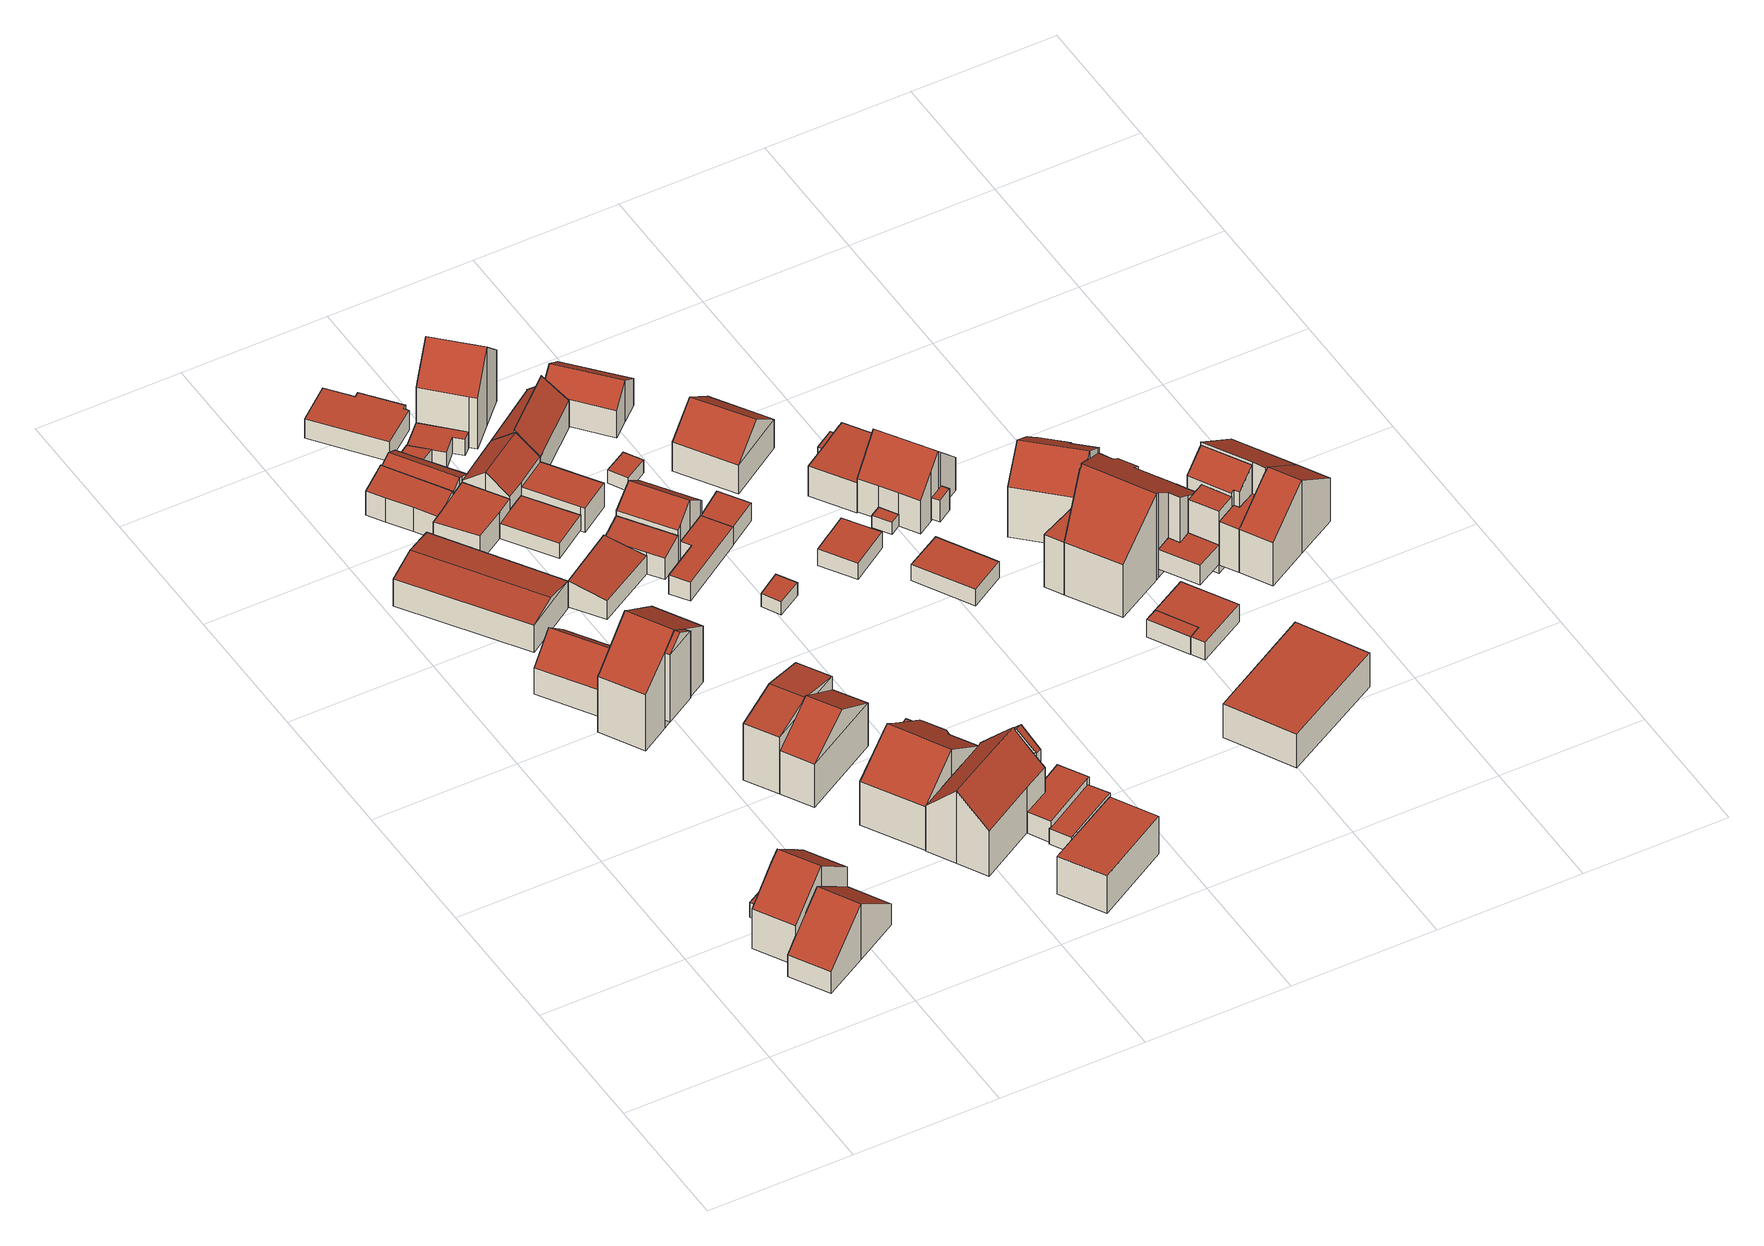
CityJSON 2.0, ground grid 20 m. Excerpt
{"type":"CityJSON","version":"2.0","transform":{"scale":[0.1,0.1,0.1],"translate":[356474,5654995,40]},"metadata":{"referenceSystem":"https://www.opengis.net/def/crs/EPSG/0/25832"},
"CityObjects":{
"building1":{"type":"Building","attributes":{"Geometrietyp2DReferenz":"3000","Gemeindeschluessel":"05315000","function":"31001_1010","roofType":"3100","measuredHeight":11.26,"storeysAboveGround":2},"address":[{"country":"Germany","locality":"Köln","thoroughfareNumber":"3","thoroughfareName":"Ferdinand-Königshofen-Str."}],"geometry":[{"type":"Solid","lod":"2","boundaries":[[[[0,1,2,3]],[[4,5,1,0]],[[6,7,5,4]],[[8,9,7,6]],[[10,11,9,8]],[[12,13,11,10]],[[14,15,13,12]],[[3,2,15,14]],[[6,4,0,3,8]],[[14,12,10,8,3]],[[1,5,7,9,11,13,15,2]]]],"semantics":{"surfaces":[{"type":"WallSurface"},{"type":"RoofSurface"},{"type":"GroundSurface"}],"values":[[0,0,0,0,0,0,0,0,1,1,2]]}}]},
"building2":{"type":"Building","attributes":{"Geometrietyp2DReferenz":"3000","Gemeindeschluessel":"05315000","function":"31001_1010","roofType":"3100","measuredHeight":8.92,"storeysAboveGround":1},"address":[{"country":"Germany","locality":"Köln","thoroughfareNumber":"1","thoroughfareName":"Ferdinand-Königshofen-Str."}],"geometry":[{"type":"Solid","lod":"2","boundaries":[[[[16,17,18,19]],[[20,21,17,16]],[[22,23,21,20]],[[24,25,23,22]],[[26,27,25,24]],[[28,29,27,26]],[[19,18,29,28]],[[16,19,28,26,20]],[[24,22,20,26]],[[17,21,23,25,27,29,18]]]],"semantics":{"surfaces":[{"type":"WallSurface"},{"type":"RoofSurface"},{"type":"GroundSurface"}],"values":[[0,0,0,0,0,0,0,1,1,2]]}}]},
"building3":{"type":"Building","attributes":{"Geometrietyp2DReferenz":"3000","Gemeindeschluessel":"05315000","function":"31001_2463","roofType":"1000","measuredHeight":2.36,"storeysAboveGround":1},"address":[{"country":"Germany","locality":"Köln","thoroughfareNumber":"3","thoroughfareName":"Ferdinand-Königshofen-Str."}],"geometry":[{"type":"Solid","lod":"2","boundaries":[[[[30,31,32,33]],[[34,35,31,30]],[[36,37,35,34]],[[33,32,37,36]],[[34,30,33,36]],[[31,35,37,32]]]],"semantics":{"surfaces":[{"type":"WallSurface"},{"type":"RoofSurface"},{"type":"GroundSurface"}],"values":[[0,0,0,0,1,2]]}}]},
"building4":{"type":"Building","attributes":{"Geometrietyp2DReferenz":"3000","Gemeindeschluessel":"05315000","function":"31001_1010","roofType":"3100","measuredHeight":7.67,"storeysAboveGround":1},"address":[{"country":"Germany","locality":"Köln","thoroughfareNumber":"13","thoroughfareName":"Ferdinand-Königshofen-Str."}],"geometry":[{"type":"Solid","lod":"2","boundaries":[[[[38,39,40,41]],[[42,43,39,38]],[[44,45,43,42]],[[41,40,45,44]],[[38,46,42]],[[44,47,41]],[[41,47,46,38]],[[42,46,47,44]],[[39,43,45,40]]]],"semantics":{"surfaces":[{"type":"WallSurface"},{"type":"RoofSurface"},{"type":"GroundSurface"}],"values":[[0,0,0,0,0,0,1,1,2]]}}]},
"building5":{"type":"Building","attributes":{"Geometrietyp2DReferenz":"3000","Gemeindeschluessel":"05315000","function":"31001_2000","roofType":"3100","measuredHeight":5.16,"storeysAboveGround":1},"address":[{"country":"Germany","locality":"Köln","thoroughfareNumber":"229","thoroughfareName":"Merkenicher Hauptstr."}],"geometry":[{"type":"Solid","lod":"2","boundaries":[[[[48,49,50,51]],[[52,53,49,48]],[[54,55,53,52]],[[51,50,55,54]],[[48,56,52]],[[54,57,51]],[[51,57,56,48]],[[52,56,57,54]],[[49,53,55,50]]]],"semantics":{"surfaces":[{"type":"WallSurface"},{"type":"RoofSurface"},{"type":"GroundSurface"}],"values":[[0,0,0,0,0,0,1,1,2]]}}]},
"building6":{"type":"Building","attributes":{"Gemeindeschluessel":"05315000","Geometrietyp2DReferenz":"3000","function":"31001_1010"},"address":[{"country":"Germany","locality":"Köln","thoroughfareNumber":"15","thoroughfareName":"Ferdinand-Königshofen-Str."}],"children":["building6-1","building6-2"]},
"building6-1":{"type":"BuildingPart","attributes":{"roofType":"3100","measuredHeight":13.77,"storeysAboveGround":2},"parents":["building6"],"geometry":[{"type":"MultiSurface","lod":"2","boundaries":[[[58,59,60,61]],[[62,63,59,58]],[[64,65,63,62]],[[66,67,65,64]],[[68,69,67,66]],[[70,71,69,68]],[[72,73,71,70]],[[74,75,73,72]],[[64,62,58,61,76,66]],[[74,72,70,68,66,76]],[[77,60,59,63,65,67,69,71,73,75]],[[78,77,75,79]],[[74,80,78,79]],[[76,80,74]],[[78,81,60,77]],[[80,61,81,78]],[[76,61,80]]],"semantics":{"surfaces":[{"type":"WallSurface"},{"type":"RoofSurface"},{"type":"GroundSurface"},{"type":"ClosureSurface"}],"values":[0,0,0,0,0,0,0,0,1,1,2,0,3,3,0,3,3]}}]},
"building6-2":{"type":"BuildingPart","attributes":{"roofType":"3100","measuredHeight":12.46,"storeysAboveGround":2},"address":[{"country":"Germany","locality":"Köln","thoroughfareNumber":"15","thoroughfareName":"Ferdinand-Königshofen-Str."}],"parents":["building6"],"geometry":[{"type":"MultiSurface","lod":"2","boundaries":[[[82,83,79,74]],[[84,85,83,82]],[[61,81,85,84]],[[82,86,84]],[[74,76,86,82]],[[84,86,76,61]],[[83,85,81,79]],[[80,74,79,78]],[[61,80,78,81]],[[74,76,61,76]],[[80,76,74]],[[61,76,80]]],"semantics":{"surfaces":[{"type":"WallSurface"},{"type":"RoofSurface"},{"type":"GroundSurface"},{"type":"ClosureSurface"}],"values":[0,0,0,0,1,1,2,3,3,0,3,3]}}]},
"building7":{"type":"Building","attributes":{"Geometrietyp2DReferenz":"3000","Gemeindeschluessel":"05315000","function":"31001_2000","roofType":"2100","measuredHeight":5},"address":[{"country":"Germany","locality":"Köln","thoroughfareNumber":"231","thoroughfareName":"Merkenicher Hauptstr."}],"geometry":[{"type":"Solid","lod":"2","boundaries":[[[[87,88,89,90]],[[91,92,88,87]],[[93,94,92,91]],[[95,96,94,93]],[[97,98,96,95]],[[90,89,98,97]],[[95,93,91,87,90,97]],[[88,92,94,96,98,89]]]],"semantics":{"surfaces":[{"type":"WallSurface"},{"type":"RoofSurface"},{"type":"GroundSurface"}],"values":[[0,0,0,0,0,0,1,2]]}}]},
"building8":{"type":"Building","attributes":{"Geometrietyp2DReferenz":"3000","Gemeindeschluessel":"05315000","function":"31001_1010","roofType":"3100","measuredHeight":10.48,"storeysAboveGround":2},"address":[{"country":"Germany","locality":"Köln","thoroughfareNumber":"19","thoroughfareName":"Ferdinand-Königshofen-Str."}],"geometry":[{"type":"Solid","lod":"2","boundaries":[[[[99,100,101,102]],[[103,104,100,99]],[[105,106,104,103]],[[102,101,106,105]],[[99,107,103]],[[105,108,102]],[[102,108,107,99]],[[103,107,108,105]],[[100,104,106,101]]]],"semantics":{"surfaces":[{"type":"WallSurface"},{"type":"RoofSurface"},{"type":"GroundSurface"}],"values":[[0,0,0,0,0,0,1,1,2]]}}]},
"building9":{"type":"Building","attributes":{"Geometrietyp2DReferenz":"3000","Gemeindeschluessel":"05315000","function":"31001_1010","roofType":"3100","measuredHeight":10.8,"storeysAboveGround":2},"address":[{"country":"Germany","locality":"Köln","thoroughfareNumber":"19a","thoroughfareName":"Ferdinand-Königshofen-Str."}],"geometry":[{"type":"Solid","lod":"2","boundaries":[[[[109,110,100,111]],[[112,113,110,109]],[[114,104,113,112]],[[111,100,104,114]],[[109,115,112]],[[114,116,111]],[[111,116,115,109]],[[112,115,116,114]],[[110,113,104,100]]]],"semantics":{"surfaces":[{"type":"WallSurface"},{"type":"RoofSurface"},{"type":"GroundSurface"}],"values":[[0,0,0,0,0,0,1,1,2]]}}]},
"building10":{"type":"Building","attributes":{"Geometrietyp2DReferenz":"3000","Gemeindeschluessel":"05315000","function":"31001_2000","roofType":"1000","measuredHeight":4.24,"storeysAboveGround":1},"address":[{"country":"Germany","locality":"Köln","thoroughfareNumber":"229","thoroughfareName":"Merkenicher Hauptstr."}],"geometry":[{"type":"Solid","lod":"2","boundaries":[[[[117,118,119,120]],[[121,122,118,117]],[[123,124,122,121]],[[125,126,124,123]],[[127,128,126,125]],[[129,130,128,127]],[[120,119,130,129]],[[127,125,123,121,117,120,129]],[[118,122,124,126,128,130,119]]]],"semantics":{"surfaces":[{"type":"WallSurface"},{"type":"RoofSurface"},{"type":"GroundSurface"}],"values":[[0,0,0,0,0,0,0,1,2]]}}]},
"building11":{"type":"Building","attributes":{"Geometrietyp2DReferenz":"3000","Gemeindeschluessel":"05315000","function":"31001_2000","roofType":"3100","measuredHeight":5.49,"storeysAboveGround":1},"address":[{"country":"Germany","locality":"Köln","thoroughfareNumber":"231","thoroughfareName":"Merkenicher Hauptstr."}],"geometry":[{"type":"Solid","lod":"2","boundaries":[[[[131,132,133,134]],[[135,136,132,131]],[[137,138,136,135]],[[139,140,138,137]],[[141,142,140,139]],[[143,144,142,141]],[[145,146,144,143]],[[134,133,146,145]],[[134,145,143,131]],[[141,139,137,135,131,143]],[[132,136,138,140,142,144,146,133]]]],"semantics":{"surfaces":[{"type":"WallSurface"},{"type":"RoofSurface"},{"type":"GroundSurface"}],"values":[[0,0,0,0,0,0,0,0,1,1,2]]}}]},
"building12":{"type":"Building","attributes":{"Geometrietyp2DReferenz":"3000","Gemeindeschluessel":"05315000","function":"31001_1010","roofType":"3100","measuredHeight":11.29,"storeysAboveGround":2},"address":[{"country":"Germany","locality":"Köln","thoroughfareNumber":"21","thoroughfareName":"Ferdinand-Königshofen-Str."}],"geometry":[{"type":"Solid","lod":"2","boundaries":[[[[147,148,149,150]],[[151,152,148,147]],[[153,154,152,151]],[[155,156,154,153]],[[157,158,156,155]],[[159,160,158,157]],[[161,162,160,159]],[[163,164,162,161]],[[165,166,164,163]],[[167,168,166,165]],[[150,149,168,167]],[[153,151,147,150,167,165,163,161,155]],[[159,157,155,161]],[[148,152,154,156,158,160,162,164,166,168,149]]]],"semantics":{"surfaces":[{"type":"WallSurface"},{"type":"RoofSurface"},{"type":"GroundSurface"}],"values":[[0,0,0,0,0,0,0,0,0,0,0,1,1,2]]}}]},
"building13":{"type":"Building","attributes":{"Geometrietyp2DReferenz":"3000","Gemeindeschluessel":"05315000","function":"31001_2523","roofType":"1000","measuredHeight":3.14,"storeysAboveGround":1},"geometry":[{"type":"Solid","lod":"2","boundaries":[[[[169,170,171,172]],[[173,174,170,169]],[[175,176,174,173]],[[177,178,176,175]],[[179,180,178,177]],[[181,182,180,179]],[[183,184,182,181]],[[172,171,184,183]],[[181,179,177,175,173,169,172,183]],[[170,174,176,178,180,182,184,171]]]],"semantics":{"surfaces":[{"type":"WallSurface"},{"type":"RoofSurface"},{"type":"GroundSurface"}],"values":[[0,0,0,0,0,0,0,0,1,2]]}}]},
"building14":{"type":"Building","attributes":{"Geometrietyp2DReferenz":"3000","Gemeindeschluessel":"05315000","function":"31001_2000","roofType":"1000","measuredHeight":2.01},"address":[{"country":"Germany","locality":"Köln","thoroughfareNumber":"231","thoroughfareName":"Merkenicher Hauptstr."}],"geometry":[{"type":"Solid","lod":"2","boundaries":[[[[185,186,187,188]],[[189,190,186,185]],[[191,192,190,189]],[[188,187,192,191]],[[189,185,188,191]],[[186,190,192,187]]]],"semantics":{"surfaces":[{"type":"WallSurface"},{"type":"RoofSurface"},{"type":"GroundSurface"}],"values":[[0,0,0,0,1,2]]}}]},
"building15":{"type":"Building","attributes":{"Gemeindeschluessel":"05315000","Geometrietyp2DReferenz":"3000","function":"31001_1010"},"address":[{"country":"Germany","locality":"Köln","thoroughfareNumber":"23","thoroughfareName":"Ferdinand-Königshofen-Str."}],"children":["building15-1","building15-2"]},
"building15-1":{"type":"BuildingPart","attributes":{"roofType":"3100","measuredHeight":11.66,"storeysAboveGround":2},"parents":["building15"],"geometry":[{"type":"MultiSurface","lod":"2","boundaries":[[[193,194,195,196]],[[197,198,194,193]],[[199,200,198,197]],[[201,202,200,199]],[[203,204,202,201]],[[205,206,207,208]],[[209,210,206,205]],[[196,195,210,209]],[[196,209,205,208,211,193]],[[203,201,199,197,193,211]],[[194,198,200,202,204,212,207,206,210,195]],[[213,212,204,214]],[[203,211,215,216]],[[216,217,213,214]],[[215,217,216]],[[213,218,207,212]],[[211,219,215]],[[217,220,208,218,213]],[[215,219,220,217]]],"semantics":{"surfaces":[{"type":"WallSurface"},{"type":"RoofSurface"},{"type":"GroundSurface"},{"type":"ClosureSurface"}],"values":[0,0,0,0,0,0,0,0,1,1,2,0,0,3,3,0,0,3,3]}}]},
"building15-2":{"type":"BuildingPart","attributes":{"roofType":"3100","measuredHeight":11.36,"storeysAboveGround":2},"address":[{"country":"Germany","locality":"Köln","thoroughfareNumber":"23","thoroughfareName":"Ferdinand-Königshofen-Str."}],"parents":["building15"],"geometry":[{"type":"MultiSurface","lod":"2","boundaries":[[[221,218,222,223]],[[224,225,214,216]],[[223,222,225,224]],[[224,226,223]],[[223,226,227,221]],[[216,227,226,224]],[[218,214,225,222]],[[221,220,208]],[[217,216,214,213]],[[208,220,217,213,218]],[[219,220,221,227]],[[217,215,216]],[[217,220,219,215]]],"semantics":{"surfaces":[{"type":"WallSurface"},{"type":"RoofSurface"},{"type":"GroundSurface"},{"type":"ClosureSurface"}],"values":[0,0,0,0,1,1,2,0,3,3,0,3,3]}}]},
"building16":{"type":"Building","attributes":{"Geometrietyp2DReferenz":"3000","Gemeindeschluessel":"05315000","function":"31001_1010","roofType":"2100","measuredHeight":4.07,"storeysAboveGround":1},"address":[{"country":"Germany","locality":"Köln","thoroughfareNumber":"227","thoroughfareName":"Merkenicher Hauptstr."}],"geometry":[{"type":"Solid","lod":"2","boundaries":[[[[228,229,230,231]],[[232,233,229,228]],[[48,234,233,232]],[[231,230,234,48]],[[232,228,231,48]],[[229,233,234,230]]]],"semantics":{"surfaces":[{"type":"WallSurface"},{"type":"RoofSurface"},{"type":"GroundSurface"}],"values":[[0,0,0,0,1,2]]}}]},
"building17":{"type":"Building","attributes":{"Geometrietyp2DReferenz":"3000","Gemeindeschluessel":"05315000","function":"31001_2463","roofType":"1000","measuredHeight":2.45,"storeysAboveGround":1},"address":[{"country":"Germany","locality":"Köln","thoroughfareNumber":"229","thoroughfareName":"Merkenicher Hauptstr."}],"geometry":[{"type":"Solid","lod":"2","boundaries":[[[[235,236,124,237]],[[238,239,236,235]],[[240,241,239,238]],[[242,126,241,240]],[[237,124,126,242]],[[240,238,235,237,242]],[[236,239,241,126,124]]]],"semantics":{"surfaces":[{"type":"WallSurface"},{"type":"RoofSurface"},{"type":"GroundSurface"}],"values":[[0,0,0,0,0,1,2]]}}]},
"building18":{"type":"Building","attributes":{"Geometrietyp2DReferenz":"3000","Gemeindeschluessel":"05315000","function":"31001_2463","roofType":"1000","measuredHeight":2.71,"storeysAboveGround":1},"address":[{"country":"Germany","locality":"Köln","thoroughfareNumber":"21","thoroughfareName":"Ferdinand-Königshofen-Str."}],"geometry":[{"type":"Solid","lod":"2","boundaries":[[[[243,244,245,246]],[[247,248,244,243]],[[249,250,248,247]],[[251,252,250,249]],[[253,254,252,251]],[[246,245,254,253]],[[251,249,247,243,246,253]],[[244,248,250,252,254,245]]]],"semantics":{"surfaces":[{"type":"WallSurface"},{"type":"RoofSurface"},{"type":"GroundSurface"}],"values":[[0,0,0,0,0,0,1,2]]}}]},
"building19":{"type":"Building","attributes":{"Geometrietyp2DReferenz":"3000","Gemeindeschluessel":"05315000","function":"31001_1010","roofType":"3100","measuredHeight":7.11,"storeysAboveGround":1},"address":[{"country":"Germany","locality":"Köln","thoroughfareNumber":"229","thoroughfareName":"Merkenicher Hauptstr."}],"geometry":[{"type":"Solid","lod":"2","boundaries":[[[[255,256,257,258]],[[259,260,256,255]],[[261,142,260,259]],[[262,140,142,261]],[[263,264,140,262]],[[265,266,264,263]],[[267,268,266,265]],[[269,270,268,267]],[[258,257,270,269]],[[265,263,262,261,259,267]],[[255,258,269,267,259]],[[256,260,142,140,264,266,268,270,257]]]],"semantics":{"surfaces":[{"type":"WallSurface"},{"type":"RoofSurface"},{"type":"GroundSurface"}],"values":[[0,0,0,0,0,0,0,0,0,1,1,2]]}}]},
"building20":{"type":"Building","attributes":{"Geometrietyp2DReferenz":"3000","Gemeindeschluessel":"05315000","function":"31001_1010","roofType":"1000","measuredHeight":2.62,"storeysAboveGround":1},"address":[{"country":"Germany","locality":"Köln","thoroughfareNumber":"231","thoroughfareName":"Merkenicher Hauptstr."}],"geometry":[{"type":"Solid","lod":"2","boundaries":[[[[271,272,273,274]],[[275,276,272,271]],[[277,278,276,275]],[[279,280,278,277]],[[281,282,280,279]],[[283,284,282,281]],[[274,273,284,283]],[[281,279,277,275,271,274,283]],[[272,276,278,280,282,284,273]]]],"semantics":{"surfaces":[{"type":"WallSurface"},{"type":"RoofSurface"},{"type":"GroundSurface"}],"values":[[0,0,0,0,0,0,0,1,2]]}}]},
"building21":{"type":"Building","attributes":{"Geometrietyp2DReferenz":"3000","Gemeindeschluessel":"05315000","function":"31001_1010","roofType":"9999","measuredHeight":6,"storeysAboveGround":2},"address":[{"country":"Germany","locality":"Köln","thoroughfareNumber":"25","thoroughfareName":"Ferdinand-Königshofen-Str."}],"geometry":[{"type":"Solid","lod":"2","boundaries":[[[[285,286,287,288]],[[286,289,290,287]],[[285,291,289,286]],[[288,292,291,285]],[[287,290,292,288]],[[289,291,292,290]]]],"semantics":{"surfaces":[{"type":"RoofSurface"},{"type":"WallSurface"},{"type":"GroundSurface"}],"values":[[0,1,1,1,1,2]]}}]},
"building22":{"type":"Building","attributes":{"Geometrietyp2DReferenz":"3000","Gemeindeschluessel":"05315000","function":"31001_1010","roofType":"2100","measuredHeight":4.42,"storeysAboveGround":1},"address":[{"country":"Germany","locality":"Köln","thoroughfareNumber":"227","thoroughfareName":"Merkenicher Hauptstr."}],"geometry":[{"type":"Solid","lod":"2","boundaries":[[[[293,294,230,295]],[[296,297,294,293]],[[298,299,297,296]],[[300,229,299,298]],[[295,230,229,300]],[[298,296,293,295,300]],[[294,297,299,229,230]]]],"semantics":{"surfaces":[{"type":"WallSurface"},{"type":"RoofSurface"},{"type":"GroundSurface"}],"values":[[0,0,0,0,0,1,2]]}}]},
"building23":{"type":"Building","attributes":{"Geometrietyp2DReferenz":"3000","Gemeindeschluessel":"05315000","function":"31001_2463","roofType":"1000","measuredHeight":3.72,"storeysAboveGround":1},"address":[{"country":"Germany","locality":"Köln","thoroughfareNumber":"229","thoroughfareName":"Merkenicher Hauptstr."}],"geometry":[{"type":"Solid","lod":"2","boundaries":[[[[301,302,270,303]],[[304,305,302,301]],[[306,307,305,304]],[[308,257,307,306]],[[303,270,257,308]],[[306,304,301,303,308]],[[302,305,307,257,270]]]],"semantics":{"surfaces":[{"type":"WallSurface"},{"type":"RoofSurface"},{"type":"GroundSurface"}],"values":[[0,0,0,0,0,1,2]]}}]},
"building24":{"type":"Building","attributes":{"Geometrietyp2DReferenz":"3000","Gemeindeschluessel":"05315000","function":"31001_2463","roofType":"1000","measuredHeight":3.36,"storeysAboveGround":1},"address":[{"country":"Germany","locality":"Köln","thoroughfareNumber":"23","thoroughfareName":"Ferdinand-Königshofen-Str."}],"geometry":[{"type":"Solid","lod":"2","boundaries":[[[[309,310,311,312]],[[313,314,310,309]],[[315,316,314,313]],[[317,318,316,315]],[[319,320,318,317]],[[321,322,320,319]],[[323,324,322,321]],[[312,311,324,323]],[[321,319,317,315,313,309,312,323]],[[310,314,316,318,320,322,324,311]]]],"semantics":{"surfaces":[{"type":"WallSurface"},{"type":"RoofSurface"},{"type":"GroundSurface"}],"values":[[0,0,0,0,0,0,0,0,1,2]]}}]},
"building25":{"type":"Building","attributes":{"Geometrietyp2DReferenz":"3000","Gemeindeschluessel":"05315000","function":"31001_2463","roofType":"9999","measuredHeight":2.5,"storeysAboveGround":1},"address":[{"country":"Germany","locality":"Köln","thoroughfareNumber":"25","thoroughfareName":"Ferdinand-Königshofen-Str."}],"geometry":[{"type":"Solid","lod":"2","boundaries":[[[[325,326,327,328,329]],[[327,320,322,328]],[[326,330,320,327]],[[325,331,330,326]],[[329,332,331,325]],[[328,322,332,329]],[[320,330,331,332,322]]]],"semantics":{"surfaces":[{"type":"RoofSurface"},{"type":"WallSurface"},{"type":"GroundSurface"}],"values":[[0,1,1,1,1,1,2]]}}]},
"building26":{"type":"Building","attributes":{"Geometrietyp2DReferenz":"3000","Gemeindeschluessel":"05315000","function":"31001_1010","roofType":"3100","measuredHeight":12.45,"storeysAboveGround":2},"address":[{"country":"Germany","locality":"Köln","thoroughfareNumber":"231","thoroughfareName":"Merkenicher Hauptstr."}],"geometry":[{"type":"Solid","lod":"2","boundaries":[[[[333,334,335,336]],[[337,338,334,333]],[[339,340,338,337]],[[341,342,340,339]],[[343,344,342,341]],[[345,346,344,343]],[[347,348,346,345]],[[336,335,348,347]],[[337,333,336,347,345,339]],[[343,341,339,345]],[[334,338,340,342,344,346,348,335]]]],"semantics":{"surfaces":[{"type":"WallSurface"},{"type":"RoofSurface"},{"type":"GroundSurface"}],"values":[[0,0,0,0,0,0,0,0,1,1,2]]}}]},
"building27":{"type":"Building","attributes":{"Geometrietyp2DReferenz":"3000","Gemeindeschluessel":"05315000","function":"31001_1010","roofType":"1000","measuredHeight":3,"storeysAboveGround":1},"address":[{"country":"Germany","locality":"Köln","thoroughfareNumber":"227","thoroughfareName":"Merkenicher Hauptstr."}],"geometry":[{"type":"Solid","lod":"2","boundaries":[[[[349,350,351,352]],[[353,354,350,349]],[[355,356,354,353]],[[357,358,356,355]],[[359,360,358,357]],[[352,351,360,359]],[[357,355,353,349,352,359]],[[350,354,356,358,360,351]]]],"semantics":{"surfaces":[{"type":"WallSurface"},{"type":"RoofSurface"},{"type":"GroundSurface"}],"values":[[0,0,0,0,0,0,1,2]]}}]},
"building28":{"type":"Building","attributes":{"Geometrietyp2DReferenz":"3000","Gemeindeschluessel":"05315000","function":"31001_1010","roofType":"3100","measuredHeight":7.59,"storeysAboveGround":2},"address":[{"country":"Germany","locality":"Köln","thoroughfareNumber":"227","thoroughfareName":"Merkenicher Hauptstr."}],"geometry":[{"type":"Solid","lod":"2","boundaries":[[[[361,350,362,363]],[[364,297,350,361]],[[365,294,297,364]],[[366,367,294,365]],[[368,369,367,366]],[[370,371,369,368]],[[372,354,371,370]],[[363,362,354,372]],[[365,364,361,363,366]],[[372,370,368,366,363]],[[350,297,294,367,369,371,354,362]]]],"semantics":{"surfaces":[{"type":"WallSurface"},{"type":"RoofSurface"},{"type":"GroundSurface"}],"values":[[0,0,0,0,0,0,0,0,1,1,2]]}}]},
"building29":{"type":"Building","attributes":{"Geometrietyp2DReferenz":"3000","Gemeindeschluessel":"05315000","function":"31001_1010","roofType":"2100","measuredHeight":6.91},"address":[{"country":"Germany","locality":"Köln","thoroughfareNumber":"229","thoroughfareName":"Merkenicher Hauptstr."}],"geometry":[{"type":"Solid","lod":"2","boundaries":[[[[263,373,374,375]],[[376,377,373,263]],[[378,379,377,376]],[[380,381,379,378]],[[375,374,381,380]],[[378,376,263,375,380]],[[373,377,379,381,374]]]],"semantics":{"surfaces":[{"type":"WallSurface"},{"type":"RoofSurface"},{"type":"GroundSurface"}],"values":[[0,0,0,0,0,1,2]]}}]},
"building30":{"type":"Building","attributes":{"Geometrietyp2DReferenz":"3000","Gemeindeschluessel":"05315000","function":"31001_1010","roofType":"2100","measuredHeight":7.23,"storeysAboveGround":1},"address":[{"country":"Germany","locality":"Köln","thoroughfareNumber":"229","thoroughfareName":"Merkenicher Hauptstr."}],"geometry":[{"type":"Solid","lod":"2","boundaries":[[[[382,374,383,384]],[[385,381,374,382]],[[386,387,381,385]],[[384,383,387,386]],[[385,382,384,386]],[[374,381,387,383]]]],"semantics":{"surfaces":[{"type":"WallSurface"},{"type":"RoofSurface"},{"type":"GroundSurface"}],"values":[[0,0,0,0,1,2]]}}]},
"building31":{"type":"Building","attributes":{"Geometrietyp2DReferenz":"3000","Gemeindeschluessel":"05315000","function":"31001_2723","roofType":"1000","measuredHeight":2.1,"storeysAboveGround":1},"address":[{"country":"Germany","locality":"Köln","thoroughfareNumber":"225","thoroughfareName":"Merkenicher Hauptstr."}],"geometry":[{"type":"Solid","lod":"2","boundaries":[[[[388,389,390,391]],[[392,393,389,388]],[[394,395,393,392]],[[391,390,395,394]],[[392,388,391,394]],[[389,393,395,390]]]],"semantics":{"surfaces":[{"type":"WallSurface"},{"type":"RoofSurface"},{"type":"GroundSurface"}],"values":[[0,0,0,0,1,2]]}}]},
"building32":{"type":"Building","attributes":{"Geometrietyp2DReferenz":"3000","Gemeindeschluessel":"05315000","function":"31001_2000","roofType":"1000","measuredHeight":2.11,"storeysAboveGround":1},"address":[{"country":"Germany","locality":"Köln","thoroughfareNumber":"229","thoroughfareName":"Merkenicher Hauptstr."}],"geometry":[{"type":"Solid","lod":"2","boundaries":[[[[396,397,398,399]],[[400,401,397,396]],[[402,403,401,400]],[[399,398,403,402]],[[400,396,399,402]],[[397,401,403,398]]]],"semantics":{"surfaces":[{"type":"WallSurface"},{"type":"RoofSurface"},{"type":"GroundSurface"}],"values":[[0,0,0,0,1,2]]}}]},
"building33":{"type":"Building","attributes":{"Geometrietyp2DReferenz":"3000","Gemeindeschluessel":"05315000","function":"51009_1611","roofType":"1000","measuredHeight":2.85},"geometry":[{"type":"Solid","lod":"2","boundaries":[[[[404,405,406,407]],[[408,409,405,404]],[[355,410,409,408]],[[353,411,410,355]],[[407,406,411,353]],[[355,408,404,407,353]],[[405,409,410,411,406]]]],"semantics":{"surfaces":[{"type":"WallSurface"},{"type":"RoofSurface"},{"type":"GroundSurface"}],"values":[[0,0,0,0,0,1,2]]}}]},
"building34":{"type":"Building","attributes":{"Geometrietyp2DReferenz":"3000","Gemeindeschluessel":"05315000","function":"31001_1010","roofType":"3100","measuredHeight":6.65,"storeysAboveGround":1},"address":[{"country":"Germany","locality":"Köln","thoroughfareNumber":"229","thoroughfareName":"Merkenicher Hauptstr."}],"geometry":[{"type":"Solid","lod":"2","boundaries":[[[[412,413,414,415]],[[416,417,413,412]],[[418,419,417,416]],[[420,421,419,418]],[[422,423,421,420]],[[424,425,423,422]],[[415,414,425,424]],[[412,415,424,422,416]],[[420,418,416,422]],[[413,417,419,421,423,425,414]]]],"semantics":{"surfaces":[{"type":"WallSurface"},{"type":"RoofSurface"},{"type":"GroundSurface"}],"values":[[0,0,0,0,0,0,0,1,1,2]]}}]},
"building35":{"type":"Building","attributes":{"Geometrietyp2DReferenz":"3000","Gemeindeschluessel":"05315000","function":"31001_2463","roofType":"1000","measuredHeight":2.61,"storeysAboveGround":1},"address":[{"country":"Germany","locality":"Köln","thoroughfareNumber":"223","thoroughfareName":"Merkenicher Hauptstr."}],"geometry":[{"type":"Solid","lod":"2","boundaries":[[[[426,427,428,429]],[[430,431,427,426]],[[432,433,431,430]],[[429,428,433,432]],[[430,426,429,432]],[[427,431,433,428]]]],"semantics":{"surfaces":[{"type":"WallSurface"},{"type":"RoofSurface"},{"type":"GroundSurface"}],"values":[[0,0,0,0,1,2]]}}]},
"building36":{"type":"Building","attributes":{"Geometrietyp2DReferenz":"3000","Gemeindeschluessel":"05315000","function":"31001_1010","roofType":"3100","measuredHeight":8.18,"storeysAboveGround":1},"address":[{"country":"Germany","locality":"Köln","thoroughfareNumber":"227a","thoroughfareName":"Merkenicher Hauptstr."}],"geometry":[{"type":"Solid","lod":"2","boundaries":[[[[434,435,436,437]],[[438,439,435,434]],[[440,441,439,438]],[[437,436,441,440]],[[434,442,438]],[[440,443,437]],[[437,443,442,434]],[[438,442,443,440]],[[435,439,441,436]]]],"semantics":{"surfaces":[{"type":"WallSurface"},{"type":"RoofSurface"},{"type":"GroundSurface"}],"values":[[0,0,0,0,0,0,1,1,2]]}}]},
"building37":{"type":"Building","attributes":{"Geometrietyp2DReferenz":"3000","Gemeindeschluessel":"05315000","function":"31001_2463","roofType":"1000","measuredHeight":2.6,"storeysAboveGround":1},"address":[{"country":"Germany","locality":"Köln","thoroughfareNumber":"221","thoroughfareName":"Merkenicher Hauptstr."}],"geometry":[{"type":"Solid","lod":"2","boundaries":[[[[444,445,446,447]],[[448,449,445,444]],[[450,451,449,448]],[[447,446,451,450]],[[448,444,447,450]],[[445,449,451,446]]]],"semantics":{"surfaces":[{"type":"WallSurface"},{"type":"RoofSurface"},{"type":"GroundSurface"}],"values":[[0,0,0,0,1,2]]}}]},
"building38":{"type":"Building","attributes":{"Geometrietyp2DReferenz":"3000","Gemeindeschluessel":"05315000","function":"51009_1610","roofType":"1000","measuredHeight":1.94},"geometry":[{"type":"Solid","lod":"2","boundaries":[[[[452,453,454,455]],[[456,457,453,452]],[[458,459,457,456]],[[455,454,459,458]],[[456,452,455,458]],[[453,457,459,454]]]],"semantics":{"surfaces":[{"type":"WallSurface"},{"type":"RoofSurface"},{"type":"GroundSurface"}],"values":[[0,0,0,0,1,2]]}}]},
"building39":{"type":"Building","attributes":{"Geometrietyp2DReferenz":"3000","Gemeindeschluessel":"05315000","function":"31001_1010","roofType":"1000","measuredHeight":4.84,"storeysAboveGround":2},"address":[{"country":"Germany","locality":"Köln","thoroughfareNumber":"225","thoroughfareName":"Merkenicher Hauptstr."}],"geometry":[{"type":"Solid","lod":"2","boundaries":[[[[460,461,462,463]],[[464,465,461,460]],[[466,467,465,464]],[[468,469,467,466]],[[470,471,469,468]],[[463,462,471,470]],[[468,466,464,460,463,470]],[[461,465,467,469,471,462]]]],"semantics":{"surfaces":[{"type":"WallSurface"},{"type":"RoofSurface"},{"type":"GroundSurface"}],"values":[[0,0,0,0,0,0,1,2]]}}]},
"building40":{"type":"Building","attributes":{"Geometrietyp2DReferenz":"3000","Gemeindeschluessel":"05315000","function":"51009_1610","roofType":"1000","measuredHeight":4},"geometry":[{"type":"Solid","lod":"2","boundaries":[[[[472,473,474,475]],[[476,477,473,472]],[[478,479,477,476]],[[475,474,479,478]],[[476,472,475,478]],[[473,477,479,474]]]],"semantics":{"surfaces":[{"type":"WallSurface"},{"type":"RoofSurface"},{"type":"GroundSurface"}],"values":[[0,0,0,0,1,2]]}}]},
"building41":{"type":"Building","attributes":{"Geometrietyp2DReferenz":"3000","Gemeindeschluessel":"05315000","function":"31001_1010","roofType":"3100","measuredHeight":9.71,"storeysAboveGround":1},"address":[{"country":"Germany","locality":"Köln","thoroughfareNumber":"223","thoroughfareName":"Merkenicher Hauptstr."}],"geometry":[{"type":"Solid","lod":"2","boundaries":[[[[480,481,482,483]],[[484,485,481,480]],[[486,453,485,484]],[[487,454,453,486]],[[488,489,454,487]],[[490,491,489,488]],[[492,493,491,490]],[[494,495,493,492]],[[496,497,495,494]],[[498,499,497,496]],[[483,482,499,498]],[[490,488,487,486,484,480,483,492]],[[498,496,494,492,483]],[[481,485,453,454,489,491,493,495,497,499,482]]]],"semantics":{"surfaces":[{"type":"WallSurface"},{"type":"RoofSurface"},{"type":"GroundSurface"}],"values":[[0,0,0,0,0,0,0,0,0,0,0,1,1,2]]}}]},
"building42":{"type":"Building","attributes":{"Geometrietyp2DReferenz":"3000","Gemeindeschluessel":"05315000","function":"51009_1610","roofType":"1000","measuredHeight":3.35},"geometry":[{"type":"Solid","lod":"2","boundaries":[[[[500,501,502,503]],[[504,505,501,500]],[[506,507,505,504]],[[503,502,507,506]],[[504,500,503,506]],[[501,505,507,502]]]],"semantics":{"surfaces":[{"type":"WallSurface"},{"type":"RoofSurface"},{"type":"GroundSurface"}],"values":[[0,0,0,0,1,2]]}}]},
"building43":{"type":"Building","attributes":{"Geometrietyp2DReferenz":"3000","Gemeindeschluessel":"05315000","function":"31001_2000","roofType":"1000","measuredHeight":2.77,"storeysAboveGround":1},"address":[{"country":"Germany","locality":"Köln","thoroughfareNumber":"217","thoroughfareName":"Merkenicher Hauptstr."}],"geometry":[{"type":"Solid","lod":"2","boundaries":[[[[508,509,510,511]],[[512,513,509,508]],[[514,515,513,512]],[[511,510,515,514]],[[512,508,511,514]],[[509,513,515,510]]]],"semantics":{"surfaces":[{"type":"WallSurface"},{"type":"RoofSurface"},{"type":"GroundSurface"}],"values":[[0,0,0,0,1,2]]}}]},
"building44":{"type":"Building","attributes":{"Geometrietyp2DReferenz":"3000","Gemeindeschluessel":"05315000","function":"31001_1110","roofType":"1000","measuredHeight":5.32,"storeysAboveGround":1},"address":[{"country":"Germany","locality":"Köln","thoroughfareNumber":"211","thoroughfareName":"Merkenicher Hauptstr."}],"geometry":[{"type":"Solid","lod":"2","boundaries":[[[[516,517,518,519]],[[520,521,517,516]],[[522,523,521,520]],[[519,518,523,522]],[[520,516,519,522]],[[517,521,523,518]]]],"semantics":{"surfaces":[{"type":"WallSurface"},{"type":"RoofSurface"},{"type":"GroundSurface"}],"values":[[0,0,0,0,1,2]]}}]},
"building45":{"type":"Building","attributes":{"Geometrietyp2DReferenz":"3000","Gemeindeschluessel":"05315000","function":"51009_1611","roofType":"1000","measuredHeight":2.78},"geometry":[{"type":"Solid","lod":"2","boundaries":[[[[524,525,526,527]],[[528,529,525,524]],[[514,515,529,528]],[[527,526,515,514]],[[528,524,527,514]],[[525,529,515,526]]]],"semantics":{"surfaces":[{"type":"WallSurface"},{"type":"RoofSurface"},{"type":"GroundSurface"}],"values":[[0,0,0,0,1,2]]}}]},
"building46":{"type":"Building","attributes":{"Geometrietyp2DReferenz":"3000","Gemeindeschluessel":"05315000","function":"31001_1010","roofType":"3100","measuredHeight":11.48,"storeysAboveGround":2},"address":[{"country":"Germany","locality":"Köln","thoroughfareNumber":"221","thoroughfareName":"Merkenicher Hauptstr."}],"geometry":[{"type":"Solid","lod":"2","boundaries":[[[[530,531,532,533]],[[534,535,531,530]],[[536,537,535,534]],[[538,539,537,536]],[[540,541,539,538]],[[542,543,541,540]],[[544,545,543,542]],[[546,547,545,544]],[[548,549,547,546]],[[550,551,549,548]],[[552,553,551,550]],[[533,532,553,552]],[[552,550,548,546,544,542,540,538,533]],[[536,534,530,533,538]],[[531,535,537,539,541,543,545,547,549,551,553,532]]]],"semantics":{"surfaces":[{"type":"WallSurface"},{"type":"RoofSurface"},{"type":"GroundSurface"}],"values":[[0,0,0,0,0,0,0,0,0,0,0,0,1,1,2]]}}]},
"building47":{"type":"Building","attributes":{"Gemeindeschluessel":"05315000","Geometrietyp2DReferenz":"3000","function":"31001_1010"},"address":[{"country":"Germany","locality":"Köln","thoroughfareNumber":"217","thoroughfareName":"Merkenicher Hauptstr."}],"children":["building47-1","building47-2","building47-3","building47-4","building47-5","building47-6","building47-7","building47-8"]},
"building47-1":{"type":"BuildingPart","attributes":{"roofType":"3100","measuredHeight":13.79,"storeysAboveGround":2},"parents":["building47"],"geometry":[{"type":"MultiSurface","lod":"2","boundaries":[[[554,555,556,557]],[[558,559,555,554]],[[560,561,559,558]],[[562,563,561,560]],[[564,565,563,562]],[[566,567,565,564]],[[568,569,567,566]],[[570,571,569,568]],[[572,573,574,575]],[[576,577,573,572]],[[578,579,577,576]],[[580,581,582,583]],[[557,556,581,580]],[[580,583,578,576,572,557]],[[575,584,585,586,587,570,568,566,564,562,560,558,554,557,572]],[[555,559,561,563,565,567,569,571,588,589,590,591,574,573,577,579,582,581,556]],[[570,587,588,571]],[[586,592,593]],[[587,593,592,589,588]],[[585,594,595,586]],[[596,597,590,589]],[[597,596,595,594]],[[597,598,591,590]],[[585,584,599,594]],[[598,597,594,599]],[[575,600,599,584]],[[598,601,574,591]],[[601,598,599,600]],[[583,602,578]],[[582,579,578,602]]],"semantics":{"surfaces":[{"type":"WallSurface"},{"type":"RoofSurface"},{"type":"GroundSurface"},{"type":"ClosureSurface"}],"values":[0,0,0,0,0,0,0,0,0,0,0,0,0,1,1,2,3,0,3,0,0,3,0,0,3,0,0,3,0,3]}}]},
"building47-2":{"type":"BuildingPart","attributes":{"roofType":"9999","measuredHeight":8.31,"storeysAboveGround":2},"parents":["building47"],"geometry":[{"type":"Solid","lod":"2","boundaries":[[[[602,603,578]],[[602,582,604,603]],[[603,604,579,578]],[[602,578,579,582]],[[582,579,604]]]],"semantics":{"surfaces":[{"type":"RoofSurface"},{"type":"WallSurface"},{"type":"GroundSurface"}],"values":[[0,1,1,1,2]]}}]},
"building47-3":{"type":"BuildingPart","attributes":{"roofType":"1000","measuredHeight":9.84,"storeysAboveGround":2},"parents":["building47"],"geometry":[{"type":"MultiSurface","lod":"2","boundaries":[[[605,606,592,607]],[[588,608,609,589]],[[606,587,593]],[[592,593,587,588,589]],[[587,606,605,608,588]],[[610,611,609,608]],[[605,607,612,613]],[[613,612,611,610]],[[614,596,589,609]],[[607,592,595,615]],[[596,614,615,595]]],"semantics":{"surfaces":[{"type":"RoofSurface"},{"type":"GroundSurface"},{"type":"WallSurface"},{"type":"ClosureSurface"}],"values":[0,1,2,3,3,2,2,3,2,2,3]}}]},
"building47-4":{"type":"BuildingPart","attributes":{"roofType":"2100","measuredHeight":12.77,"storeysAboveGround":2},"parents":["building47"],"geometry":[{"type":"MultiSurface","lod":"2","boundaries":[[[616,617,571,618]],[[619,620,616,618,621,622]],[[571,617,623,624,625,608]],[[621,618,570,587,606,605]],[[571,588,587,570]],[[605,606,587,588,608]],[[616,620,623,617]],[[626,627,624,623]],[[620,619,628,629]],[[627,626,629,628]],[[627,630,625,624]],[[619,622,631,628]],[[630,627,628,631]],[[630,610,608,625]],[[622,621,613,631]],[[631,613,610,630]]],"semantics":{"surfaces":[{"type":"WallSurface"},{"type":"RoofSurface"},{"type":"GroundSurface"},{"type":"ClosureSurface"}],"values":[0,1,2,0,3,3,3,0,0,3,0,0,3,0,0,3]}}]},
"building47-5":{"type":"BuildingPart","attributes":{"roofType":"2100","measuredHeight":13.28,"storeysAboveGround":2},"parents":["building47"],"geometry":[{"type":"MultiSurface","lod":"2","boundaries":[[[632,633,617,634]],[[635,636,633,632]],[[635,632,634,637,638]],[[617,633,636,639,623]],[[637,634,616,620]],[[617,623,620,616]],[[640,641,642,639,636]],[[638,643,644]],[[644,643,642,641,645]],[[646,645,641,640,635]],[[642,626,623,639]],[[638,637,629,647]],[[626,642,647,629]]],"semantics":{"surfaces":[{"type":"WallSurface"},{"type":"RoofSurface"},{"type":"GroundSurface"},{"type":"ClosureSurface"}],"values":[0,0,1,2,0,3,0,0,3,3,0,0,3]}}]},
"building47-6":{"type":"BuildingPart","attributes":{"roofType":"1000","measuredHeight":3.14,"storeysAboveGround":2},"address":[{"country":"Germany","locality":"Köln","thoroughfareNumber":"217","thoroughfareName":"Merkenicher Hauptstr."}],"parents":["building47"],"geometry":[{"type":"Solid","lod":"2","boundaries":[[[[648,649,614,615]],[[600,601,649,648]],[[615,595,594,599,600,648]],[[598,597,596,614,649,601]],[[600,599,598,601]],[[599,594,597,598]],[[594,595,596,597]],[[595,615,614,596]]]],"semantics":{"surfaces":[{"type":"WallSurface"},{"type":"RoofSurface"},{"type":"GroundSurface"},{"type":"ClosureSurface"}],"values":[[0,0,1,2,3,3,3,3]]}}]},
"building47-7":{"type":"BuildingPart","attributes":{"roofType":"3100","measuredHeight":11.65,"storeysAboveGround":2},"address":[{"country":"Germany","locality":"Köln","thoroughfareNumber":"217","thoroughfareName":"Merkenicher Hauptstr."}],"parents":["building47"],"geometry":[{"type":"MultiSurface","lod":"2","boundaries":[[[650,651,652,653]],[[654,655,651,650]],[[656,657,640,635]],[[653,652,657,656]],[[643,654,650,653,644]],[[656,635,644,653]],[[651,655,642,641,640,657,652]],[[643,647,654]],[[642,655,654,647]],[[643,644,645,641,642]],[[644,646,645]],[[645,646,635,640,641]]],"semantics":{"surfaces":[{"type":"WallSurface"},{"type":"RoofSurface"},{"type":"GroundSurface"},{"type":"ClosureSurface"}],"values":[0,0,0,0,1,1,2,0,3,3,0,3]}}]},
"building47-8":{"type":"BuildingPart","attributes":{"roofType":"1000","measuredHeight":6.88,"storeysAboveGround":2},"parents":["building47"],"geometry":[{"type":"MultiSurface","lod":"2","boundaries":[[[612,611,655,654]],[[629,628,631,612,654,647]],[[611,630,627,626,642,655]],[[612,613,610,611]],[[613,631,630,610]],[[631,628,627,630]],[[628,629,626,627]],[[629,647,642,626]],[[647,654,655,642]]],"semantics":{"surfaces":[{"type":"WallSurface"},{"type":"RoofSurface"},{"type":"GroundSurface"},{"type":"ClosureSurface"}],"values":[0,1,2,3,3,3,3,3,3]}}]}
},
"vertices":[
[98,107,89],[98,107,26],[150,137,26],[150,137,138],[68,159,89],[68,159,26],[107,182,126],[107,182,26],[120,189,138],[120,189,26],[160,211,102],[160,211,26],[173,219,89],[173,219,26],[203,167,89],[203,167,26],
[98,107,74],[98,107,24],[81,97,24],[81,97,58],[142,132,113],[142,132,24],[203,167,58],[203,167,24],[233,114,58],[233,114,24],[172,79,113],[172,79,24],[111,45,58],[111,45,24],
[160,211,50],[160,211,27],[145,237,27],[145,237,50],[107,182,50],[107,182,27],[93,208,50],[93,208,27],
[180,646,69],[180,646,27],[132,720,27],[132,720,69],[116,604,69],[116,604,27],[68,678,69],[68,678,27],[148,625,103],[100,699,103],
[182,795,65],[182,795,22],[80,954,22],[80,954,65],[108,747,65],[108,747,22],[4,902,65],[4,902,22],[145,771,74],[42,928,74],
[144,544,96],[144,544,7],[183,567,7],[183,567,128],[111,601,96],[111,601,7],[116,604,100],[116,604,7],[170,639,145],[170,639,7],[180,646,136],[180,646,7],[229,677,96],[229,677,7],[264,616,96],[264,616,7],[224,592,128],[224,592,7],[204,580,145],[204,580,7],[204,580,21],[224,592,21],[204,580,128],[183,567,21],
[229,585,128],[229,585,21],[187,560,128],[187,560,21],[208,573,145],
[56,1058,60],[56,1058,22],[70,1036,22],[70,1036,60],[88,1078,72],[88,1078,22],[139,995,72],[139,995,22],[109,974,60],[109,974,22],[91,1004,60],[91,1004,22],
[343,446,113],[343,446,23],[318,489,23],[318,489,113],[235,383,113],[235,383,23],[210,426,113],[210,426,23],[289,415,128],[264,458,128],
[368,404,92],[368,404,23],[343,446,92],[259,341,92],[259,341,23],[235,383,92],[314,372,131],[289,415,131],
[139,995,66],[139,995,24],[109,974,24],[109,974,66],[160,1009,66],[160,1009,24],[194,955,66],[194,955,24],[172,940,66],[172,940,24],[131,915,66],[131,915,24],[95,965,66],[95,965,24],
[104,1087,78],[104,1087,23],[88,1078,23],[88,1078,67],[119,1097,67],[119,1097,23],[135,1072,67],[135,1072,23],[172,1017,67],[172,1017,23],[160,1009,75],[160,1009,23],[155,1006,78],[155,1006,23],[139,995,67],[139,995,23],
[424,308,92],[424,308,25],[429,324,25],[429,324,84],[422,307,94],[422,307,25],[443,270,94],[443,270,25],[388,239,138],[388,239,25],[334,208,94],[334,208,25],[289,286,94],[289,286,25],[344,317,138],[344,317,25],[362,327,123],[362,327,25],[411,355,84],[411,355,25],[413,352,84],[413,352,25],
[122,1197,73],[122,1197,42],[96,1230,42],[96,1230,73],[128,1202,73],[128,1202,42],[166,1154,73],[166,1154,42],[161,1150,73],[161,1150,42],[165,1144,73],[165,1144,42],[117,1107,73],[117,1107,42],[50,1193,73],[50,1193,42],
[166,1092,51],[166,1092,31],[144,1113,31],[144,1113,51],[135,1072,51],[135,1072,31],[119,1097,51],[119,1097,31],
[355,170,140],[355,170,24],[377,131,24],[377,131,96],[334,208,96],[334,208,24],[443,270,96],[443,270,24],[447,273,96],[447,273,24],[458,254,118],[458,254,24],[491,196,96],[491,196,24],[485,206,24],[485,206,107],[455,176,96],[455,176,24],[469,234,140],[469,234,24],[469,234,26],[458,254,26],[469,234,135],[458,254,113],[469,234,113],[485,206,26],[470,232,137],[482,210,113],
[485,206,113],[493,210,26],[493,210,113],[466,258,113],[466,258,26],[480,234,140],[472,230,140],
[292,799,53],[292,799,24],[260,845,24],[260,845,65],[211,752,54],[211,752,24],[182,795,24],
[219,971,48],[219,971,24],[194,955,48],[263,905,48],[263,905,24],[216,874,48],[216,874,24],[172,940,48],
[433,363,53],[433,363,26],[415,395,26],[415,395,53],[413,352,53],[413,352,26],[411,355,53],[411,355,26],[362,327,53],[362,327,26],[346,355,53],[346,355,26],
[194,955,69],[194,955,23],[219,971,23],[219,971,68],[177,982,95],[177,982,23],[160,1009,69],[172,1017,69],[225,1053,69],[225,1053,23],[242,1028,93],[242,1028,23],[243,1026,95],[243,1026,23],[261,999,69],[261,999,23],
[220,1098,50],[220,1098,24],[174,1143,24],[174,1143,50],[210,1088,50],[210,1088,24],[198,1099,50],[198,1099,24],[179,1079,50],[179,1079,24],[166,1092,50],[166,1092,24],[144,1113,50],[144,1113,24],
[466,5,83],[572,66,83],[539,125,83],[432,65,83],[572,66,23],[539,125,23],[466,5,23],[432,65,23],
[288,864,68],[288,864,24],[260,845,58],[334,797,68],[334,797,24],[306,779,58],[306,779,24],[292,799,58],
[308,928,61],[308,928,23],[261,999,61],[266,900,61],[266,900,23],[263,905,61],[263,905,23],[219,971,61],
[485,206,57],[485,206,23],[491,196,23],[491,196,57],[493,210,57],[493,210,23],[528,231,57],[528,231,23],[550,193,57],[550,193,23],[546,191,57],[546,191,23],[471,147,57],[471,147,23],[455,176,57],[455,176,23],
[483,119,48],[562,164,48],[546,191,48],[471,147,48],[468,146,48],[562,164,23],[483,119,23],[468,146,23],
[174,1143,106],[174,1143,25],[220,1098,25],[220,1098,106],[178,1147,111],[178,1147,25],[205,1174,150],[205,1174,25],[236,1206,106],[236,1206,25],[290,1153,106],[290,1153,25],[259,1121,150],[259,1121,25],[228,1090,106],[228,1090,25],
[339,800,54],[339,800,24],[347,787,24],[347,787,54],[383,828,54],[383,828,24],[406,791,54],[406,791,24],[313,731,54],[313,731,24],[297,755,54],[297,755,24],
[339,800,81],[359,813,24],[359,813,100],[334,797,76],[288,864,76],[314,880,100],[314,880,24],[339,897,76],[339,897,24],[385,829,76],[385,829,24],[383,828,78],
[225,1053,25],[242,1028,25],[242,1028,94],[307,1109,69],[307,1109,25],[307,1110,69],[307,1110,25],[318,1095,84],[318,1095,25],
[242,1028,98],[261,999,25],[261,999,68],[318,1095,98],[341,1069,68],[341,1069,25],
[428,676,45],[428,676,24],[413,702,24],[413,702,45],[394,656,45],[394,656,24],[381,681,45],[381,681,24],
[377,954,47],[377,954,26],[363,978,26],[363,978,47],[345,935,47],[345,935,26],[331,960,47],[331,960,26],
[421,856,54],[421,856,25],[385,829,25],[385,829,54],[446,817,54],[446,817,25],[406,791,25],[383,828,25],
[318,1095,70],[318,1095,27],[341,1069,27],[341,1069,70],[340,1114,93],[340,1114,27],[363,1134,70],[363,1134,27],[426,1063,70],[426,1063,27],[403,1043,93],[403,1043,27],[380,1023,70],[380,1023,27],
[557,698,51],[557,698,25],[527,744,25],[527,744,51],[504,664,51],[504,664,25],[475,710,51],[475,710,25],
[534,916,71],[534,916,25],[486,991,25],[486,991,71],[457,866,71],[457,866,25],[409,941,71],[409,941,25],[496,891,107],[447,966,107],
[649,580,54],[649,580,28],[606,656,28],[606,656,54],[600,551,54],[600,551,28],[556,628,54],[556,628,28],
[592,720,46],[592,720,27],[578,743,27],[578,743,46],[578,711,46],[578,711,27],[563,734,46],[563,734,27],
[590,863,73],[590,863,25],[563,845,25],[563,845,73],[600,869,73],[600,869,25],[635,814,73],[635,814,25],[562,767,73],[562,767,25],[527,822,73],[527,822,25],
[590,863,64],[590,863,24],[585,871,24],[585,871,64],[563,845,64],[563,845,24],[558,854,64],[558,854,24],
[630,709,106],[630,709,27],[645,718,27],[645,718,124],[608,695,80],[608,695,27],[592,720,80],[578,743,80],[562,766,80],[562,766,27],[562,767,80],[562,767,27],[598,791,124],[598,791,27],[635,814,80],[635,814,27],[682,741,80],[682,741,27],[651,722,117],[651,722,27],
[657,712,64],[657,712,30],[651,722,30],[651,722,64],[637,699,64],[637,699,30],[630,709,64],[630,709,30],
[795,358,57],[795,358,29],[766,410,29],[766,410,57],[778,348,57],[778,348,29],[748,401,57],[748,401,29],
[936,196,79],[936,196,25],[887,288,25],[887,288,79],[789,114,79],[789,114,25],[740,205,79],[740,205,25],
[857,369,57],[857,369,29],[817,439,29],[817,439,57],[788,331,57],[788,331,29],
[763,583,104],[763,583,23],[794,616,23],[794,616,138],[761,582,103],[761,582,23],[697,643,103],[697,643,23],[729,676,138],[729,676,23],[763,711,101],[763,711,23],[771,704,101],[771,704,23],[776,709,95],[776,709,23],[806,681,95],[806,681,23],[799,674,103],[799,674,23],[826,649,103],[826,649,23],[822,645,107],[822,645,23],
[822,645,100],[822,645,16],[765,586,16],[765,586,154],[832,627,99],[832,627,16],[842,633,91],[842,633,16],[856,608,91],[856,608,16],[846,602,99],[846,602,16],[876,550,99],[876,550,16],[875,550,100],[875,550,16],[882,537,100],[882,537,16],[816,495,154],[816,495,16],[819,497,16],[819,497,152],[748,457,100],[748,457,16],[708,527,100],[708,527,16],[763,583,152],[763,583,16],[761,582,16],[761,582,151],[840,509,134],[848,495,134],[865,505,121],[892,520,100],[892,520,16],[865,505,16],[848,495,16],[840,509,16],[865,505,115],[873,509,115],[848,495,62],[865,505,62],[865,505,31],[848,495,31],[840,509,31],[840,509,62],[819,497,62],[819,497,31],[761,582,100],
[694,551,100],[694,551,16],
[912,483,115],[892,520,115],[886,468,115],[912,483,16],[886,468,16],[912,483,30],[886,468,30],[886,468,99],[912,483,99],[886,468,31],[886,468,62],
[910,553,144],[910,553,16],[882,537,121],[920,478,123],[945,492,144],[912,483,121],[916,485,123],[945,492,16],[920,478,16],[916,485,16],[945,492,30],[920,478,30],[920,478,99],[945,492,99],[916,485,30],[916,485,99],
[972,588,99],[972,588,16],[910,553,149],[1016,510,99],[1016,510,16],[945,492,149],[954,475,149],[954,475,16],[1016,510,30],[958,477,30],[954,475,30],[954,475,144],[958,477,147],[958,477,146],[1004,503,108],[954,475,99],
[848,447,62],[848,447,31],
[923,403,99],[923,403,30],[981,436,30],[981,436,147],[900,444,99],[900,444,30],[1039,469,99],[1039,469,30]
]}
